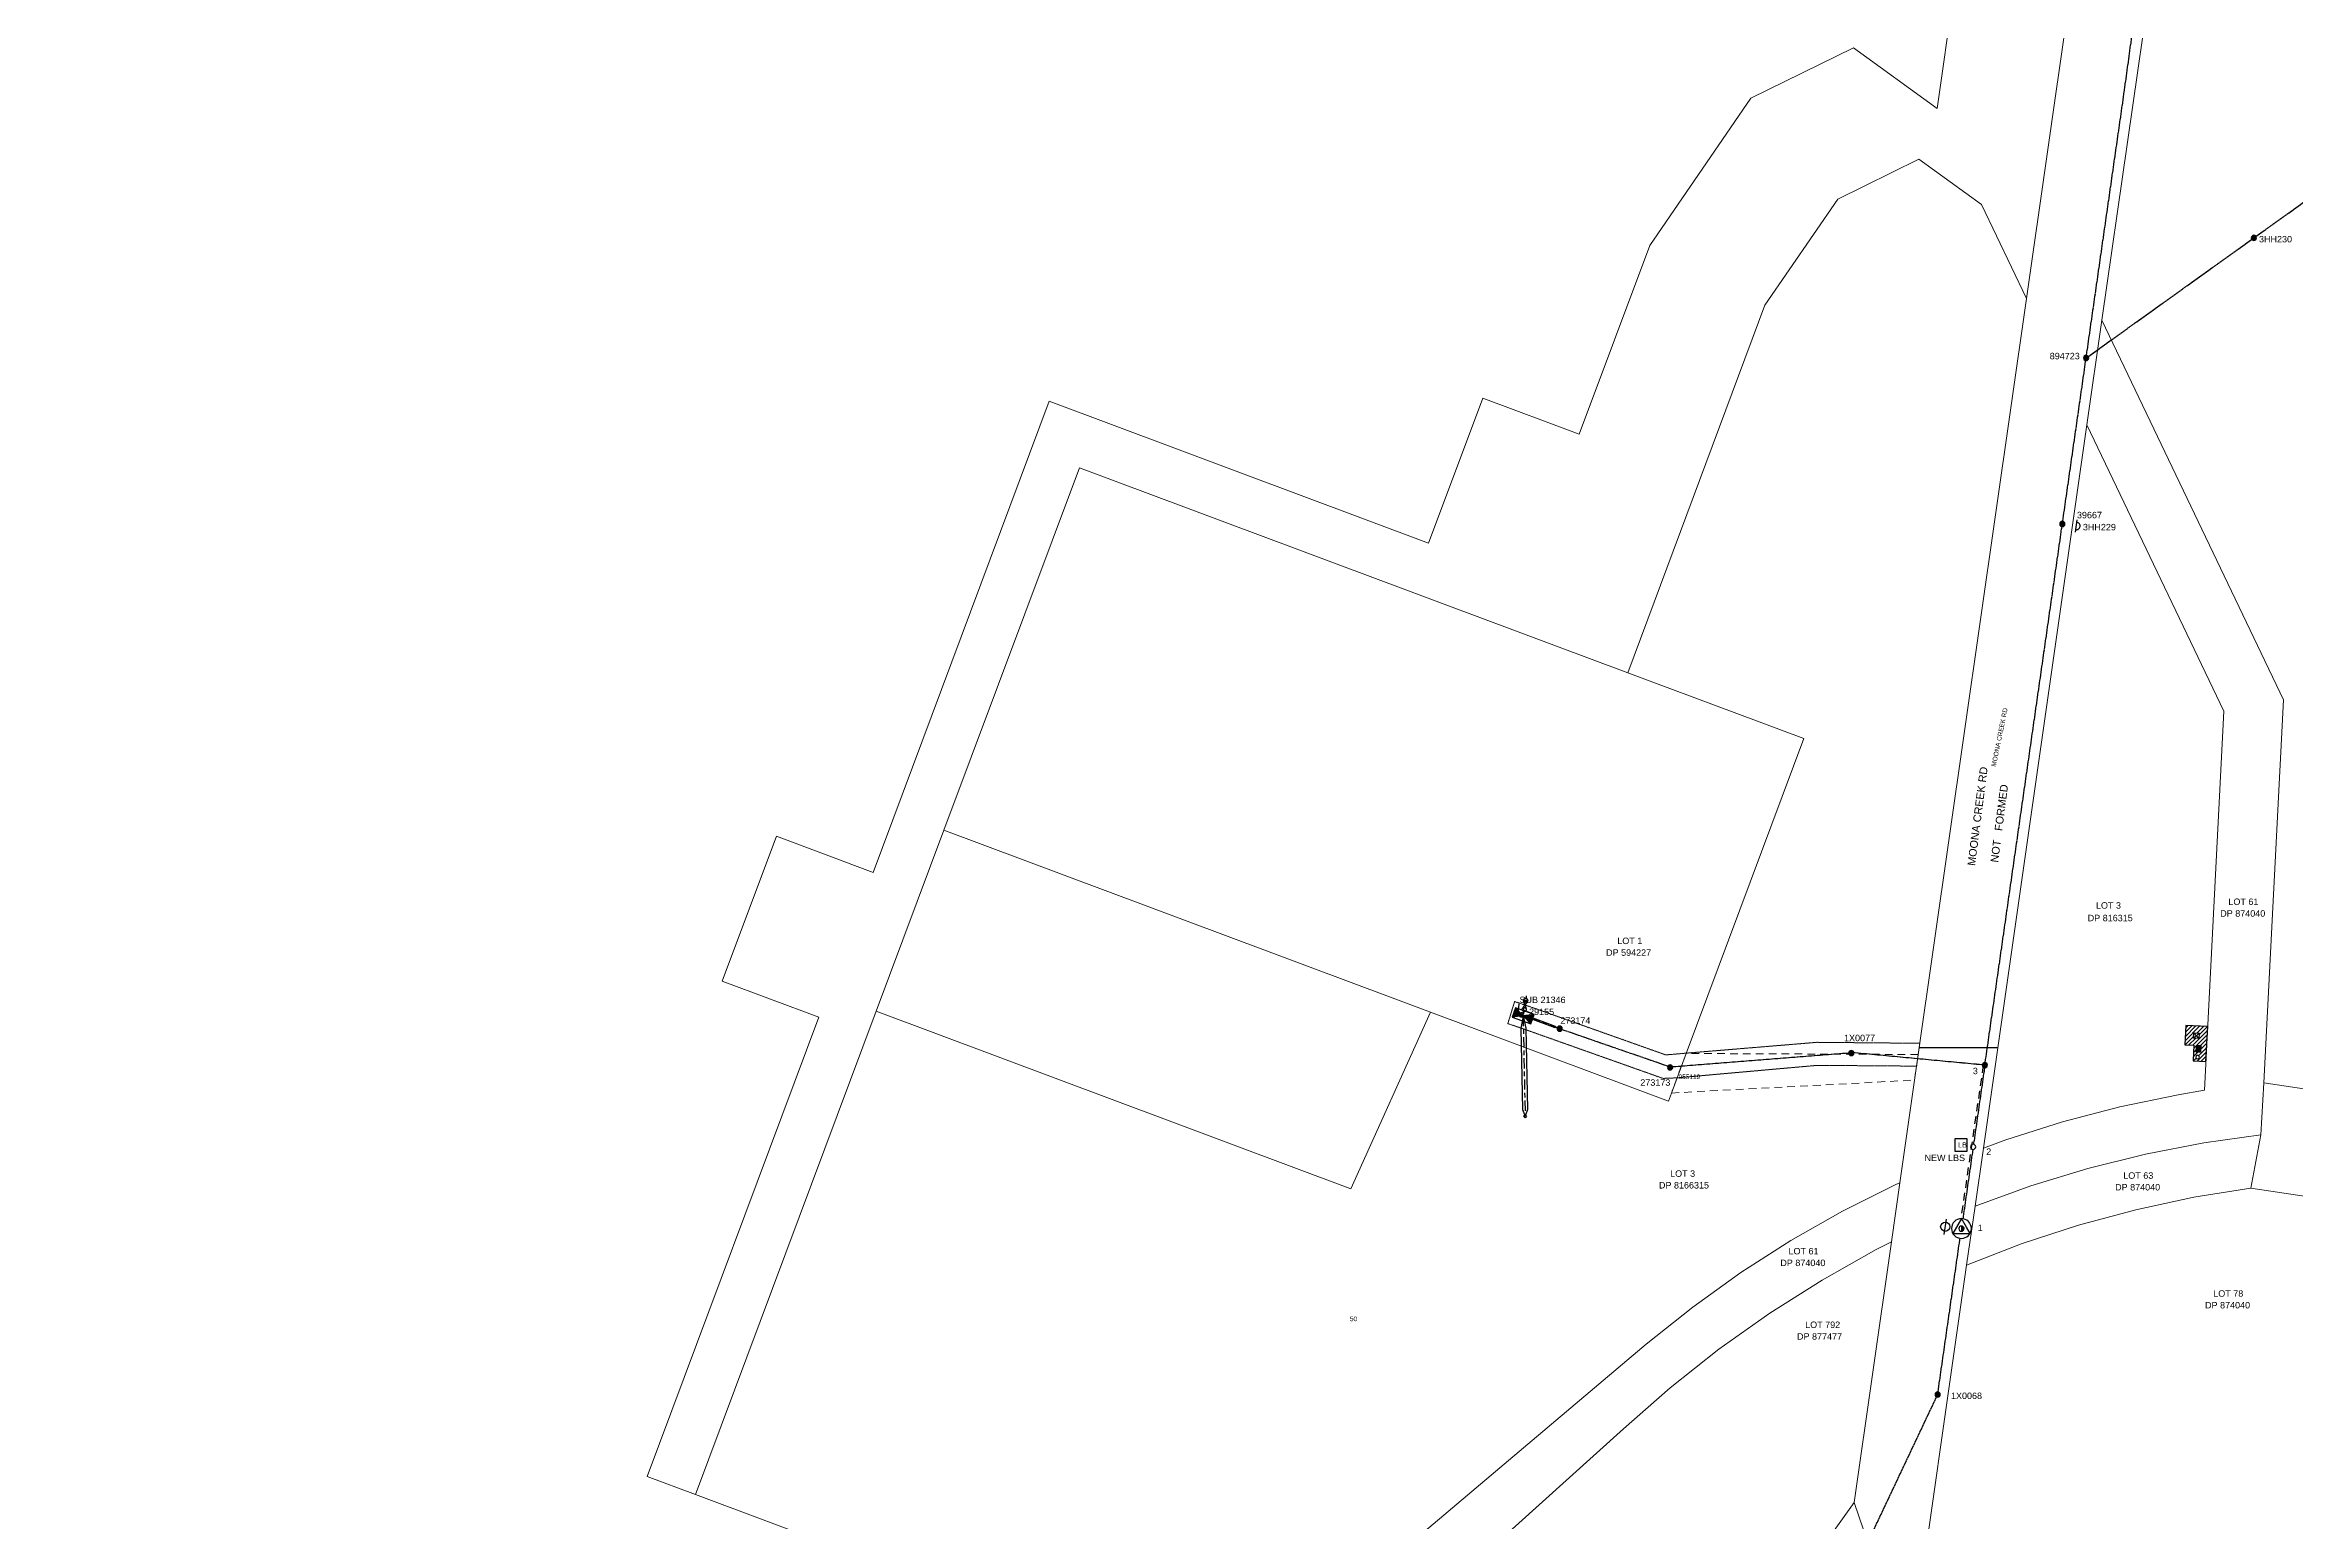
# Model space of a CAD drawing. Header units: metres. Extents: x 285484 to 287894, y 6116737 to 6119204.
# Drawn here: x 286516 to 287388, y 6117799 to 6118371 of the extents above; entities that cross this region are included whole.
import ezdxf
from ezdxf.enums import TextEntityAlignment as Align

# ---------------------------------------------------------------- set-up
doc = ezdxf.new("R2010")
doc.units = ezdxf.units.M
for name, pattern in [('Cable Exist OH', [1, 1, 0]), ('Cable Exist UG', [8.2, 4, -1.2, 1.8, -1.2]), ('Dash', [5, 3, -2]), ('HIDDEN', [0.375, 0.25, -0.125]), ('HIDDEN2', [0.1875, 0.125, -0.0625])]:
    doc.linetypes.add(name, pattern=pattern)
doc.layers.get('0').update_dxf_attribs({"color": 6})
for name, color, linetype in [('_User Miscellaneous1', 7, 'Continuous'), ('Duct_SP_EXT', 7, 'Continuous'), ('Equip_HV_EXT', 7, 'Continuous'), ('Equip_LV_EXT', 7, 'Continuous'), ('Equip_SP_HV_EXT', 7, 'Continuous'), ('Mains_HV_EXT', 7, 'Continuous'), ('Notes', 7, 'Continuous'), ('OH_Details_SP_MISC', 7, 'Continuous'), ('Services_SP_EXT', 7, 'Continuous'), ('Sub_SP_EXT', 7, 'Continuous'), ('Sub_SP_TR_HV_LV_SL_LS_NEW', 2, 'Continuous'), ('SupportsOH_SP_TR_HV_LV_SL_EXT', 7, 'Continuous'), ('SupportsOH_SP_TR_HV_LV_SL_NEW', 2, 'Continuous'), ('Trench_SP_EXT', 7, 'Continuous')]:
    doc.layers.add(name, color=color, linetype=linetype)
for name, color, linetype, lineweight in [('Cadastre Easements_SP_EXT', 7, 'Continuous', 5), ('Cadastre Land Parcels_SP_EXT', 7, 'Continuous', 5), ('Cadastre Other Property_SP_EXT', 7, 'HIDDEN', 5), ('Cadastre Roads_SP_EXT', 7, 'Continuous', 5)]:
    doc.layers.add(name, color=color, linetype=linetype, lineweight=lineweight)
doc.styles.add('HVSW_LABEL', font='arial.ttf')
doc.styles.add('POLE_LABEL', font='arial.ttf')
doc.styles.get("Standard").update_dxf_attribs({"font": 'arial.ttf'})
doc.styles.add('SWITCH_LABEL', font='arial.ttf', dxfattribs={"height": 2.5})

# ---------------------------------------------------------------- blocks, each defined once
blk = doc.blocks.new('*U36')
for points in [[(0, 0), (-3, 3.07), (-4.26, -0.55)], [(0, 0), (4.26, 0.55), (3, -3.07)]]:
    blk.add_hatch(color=256).paths.add_polyline_path(points)
for p, q in [((4.26, 0.55), (-4.26, -0.55)), ((-3, 3.07), (3, -3.07))]:
    blk.add_line(p, q)
blk.add_lwpolyline([(-4.26, -0.55), (3, -3.07), (4.26, 0.55), (-3, 3.07)], close=True)
for tag, height, flags, p in [('STREET_CODE', 0.2, 9, (1.5, 0)), ('ASSET_NUM', 3.5, 8, (2, 2)), ('CONSTRUCTED_VOLTAGE', 0.2, 9, (1.5, -0.2)), ('OPERATING_VOLTAGE', 0.2, 9, (1.5, -0.6)), ('ORIENTATION', 0.2, 9, (1.5, -0.8)), ('OWNED_BY', 0.2, 9, (1.5, -1)), ('OPERATED_BY', 0.2, 9, (1.5, -1.2)), ('SECONDARY_VOLTAGE', 0.2, 9, (1.5, -1.6)), ('STATE', 0.2, 9, (1.5, -1.8)), ('SUBSTATION_TYPE', 0.2, 9, (1.5, -2.2)), ('STREETNAME', 0.2, 9, (1.5, -3)), ('SUBURB', 0.2, 9, (1.5, -3.2)), ('Z', 0.2, 1, (1.5, -3.6)), ('NO_PHASES', 0.2, 9, (1.5, -0.4)), ('MAINTAINED_BY', 0.2, 9, (1.5, -1.4)), ('PARENT', 0.2, 9, (1.5, -2)), ('USAGE', 0.2, 9, (1.5, -2.4)), ('LEGEND', 0.2, 9, (1.5, -2.6)), ('LOCATION', 0.2, 9, (1.5, -2.8)), ('NOTES', 0.2, 9, (1.5, -3.4))]:
    blk.add_attdef(tag, text='', height=height, dxfattribs=dict(flags=flags)).set_placement(p, align=Align.MIDDLE_LEFT)
blk = doc.blocks.new('CCP_EXT')
blk.add_wipeout([(0, 0.57), (0.57, 0), (0, -0.57), (-0.57, 0)])
blk.add_lwpolyline([(-0.57, 0), (0, 0.57), (0.57, 0), (0, -0.57), (-0.57, 0)])
at = {"flags": 1}
blk.add_attdef('Z', (0, 0), '', height=0.2, dxfattribs=at)
at = {"flags": 9}
for tag, p in [('CCP_TYPE', (0, 0)), ('CONSTRUCTED_VOLTAGE', (0, -0.2)), ('OPERATING_VOLTAGE', (0, -0.6)), ('ORIENTATION', (0, -0.8)), ('OWNED_BY', (0, -1)), ('STATE', (0, -1.8)), ('NO_PHASES', (0, -0.4)), ('USAGE', (0, -1.2)), ('LEGEND', (0, -1.4)), ('LIFE_SUPPORT', (0, -1.6)), ('NOTES', (0, -2))]:
    blk.add_attdef(tag, text='', height=0.2, dxfattribs=at).set_placement(p, align=Align.MIDDLE_LEFT)
blk = doc.blocks.new('POLE_EXT')
blk.add_hatch(color=256).paths.add_polyline_path([(-1, 0, 1), (1, 0, 1)])
blk.add_lwpolyline([(-1, 0, 1), (1, 0, 1)], format="xyb", close=True)
for tag, height, flags, p in [('pNumber', 2.5, 8, (-17.84, 2.07)), ('OWNED_BY', 0.2, 9, (1.35, -0.4)), ('SPECIAL_USE', 0.2, 9, (1.35, -0.8)), ('STATE', 0.2, 9, (1.35, -1)), ('cLV', 0.2, 9, (1.35, -1.4)), ('hDepth', 0.2, 9, (1.35, -1.6)), ('hDia', 0.2, 9, (1.35, -1.8)), ('cHV', 0.2, 9, (1.35, -2)), ('cLinedev', 0.2, 9, (1.35, -3.4)), ('pExisting', 0.2, 9, (1.35, -3.8)), ('pFooting', 0.2, 9, (1.35, -4.4)), ('pNew', 0.2, 9, (1.35, -4.6)), ('pRelocate', 0.2, 9, (1.35, -5)), ('pRemove', 0.2, 9, (1.35, -5.2)), ('pReplace', 0.2, 9, (1.35, -5.4)), ('pStay', 0.2, 9, (1.35, -5.6)), ('pType', 0.2, 9, (1.35, -5.8)), ('cspan', 0.2, 9, (1.35, -6)), ('STREETNAME', 0.2, 9, (1.35, -6.2)), ('SUBURB', 0.2, 9, (1.35, -6.4)), ('OPERATED_BY', 0.2, 9, (1.36, -7.01)), ('PARENT', 0.2, 9, (1.35, -0.6)), ('USAGE', 0.2, 9, (1.35, -1.2)), ('LBRACKET', 0.2, 9, (1.35, -2.2)), ('LExisting', 0.2, 9, (1.35, -2.4)), ('LANTNUMBER', 0.2, 9, (1.35, -2.6)), ('LOther', 0.2, 9, (1.35, -2.8)), ('LRemove', 0.2, 9, (1.35, -3)), ('LEGEND', 0.2, 9, (1.35, -3.2)), ('LOCATION', 0.2, 9, (1.35, -3.6)), ('PFNUMBER', 0.2, 9, (1.35, -4)), ('NEWPFNUMBER', 0.2, 9, (1.35, -4.2)), ('NOTES', 0.2, 9, (1.35, -6.6)), ('MAINTAINED_BY', 0.2, 9, (1.36, -6.81))]:
    blk.add_attdef(tag, text='', height=height, dxfattribs=dict(flags=flags)).set_placement(p, align=Align.MIDDLE_LEFT)
at = {"style": 'POLE_LABEL'}
for tag, height, flags, p in [('STRUCTURE_PLANT_NUMBER', 0.2, 9, (1.35, 0.03)), ('ASSET_NUM', 2.5, 8, (2, 2)), ('STREET_CODE', 0.2, 9, (1.35, -0.2))]:
    blk.add_attdef(tag, text='', height=height, dxfattribs=dict(at, flags=flags)).set_placement(p, align=Align.MIDDLE_LEFT)
at = {"flags": 1}
blk.add_attdef('Z', (1.35, -7.33), '', height=0.2, dxfattribs=at)
blk = doc.blocks.new('LV_UG_DFUSE_CLOSED_EXT')
for points in [[(1, 0), (0, 0)], [(5.04, 0.73), (2.16, -0.72)], [(5.05, -0.71), (2.16, 0.72)], [(6.2, 0.01), (7.2, 0.01)]]:
    blk.add_lwpolyline(points)
for centre in [(1.8, 0), (5.4, 0.01)]:
    blk.add_circle(centre, 0.8)
at = {"flags": 9}
for tag, p in [('ACTUAL_STATUS', (0, 0)), ('CONSTRUCTED_VOLTAGE', (0, -0.2)), ('OPERATING_VOLTAGE', (0, -0.6)), ('ORIENTATION', (0, -0.8)), ('STATE', (0, -1)), ('SWITCH_TYPE', (0, -1.2)), ('NO_PHASES', (0, -0.4)), ('USAGE', (0, -1.4)), ('NOTES', (0, -1.6))]:
    blk.add_attdef(tag, text='', height=0.2, dxfattribs=at).set_placement(p, align=Align.MIDDLE_LEFT)
at = {"flags": 1}
blk.add_attdef('Z', (0, 0), '', height=0.2, dxfattribs=at)
blk = doc.blocks.new('*U35')
blk.add_line((-3.3, 6.3), (2.7, 6.3))
blk.add_circle((-0.3, 6.3), 1.8)
at = {"flags": 1}
blk.add_attdef('Z', (0, 0), '', height=0.2, dxfattribs=at)
at = {"style": 'HVSW_LABEL'}
for tag, height, flags, p in [('ASSET_NUM', 3.5, 8, (2, 2)), ('STREET_CODE', 0.2, 9, (0, -0.2))]:
    blk.add_attdef(tag, text='', height=height, dxfattribs=dict(at, flags=flags)).set_placement(p, align=Align.MIDDLE_LEFT)
at = {"flags": 9}
for tag, p in [('ACTUAL_STATUS', (0, -0.4)), ('CONSTRUCTED_VOLTAGE', (0, -0.6)), ('OPERATING_VOLTAGE', (0, -1)), ('ORIENTATION', (0, -1.2)), ('OWNED_BY', (0, -1.4)), ('STATE', (0, -1.6)), ('SWITCH_TYPE', (0, -1.8)), ('STREETNAME', (0, -2.6)), ('SUBURB', (0, -2.8)), ('NO_PHASES', (0, -0.8)), ('USAGE', (0, -2)), ('LEGEND', (0, -2.2)), ('LOCATION', (0, -2.4)), ('NOTES', (0, -3))]:
    blk.add_attdef(tag, text='', height=0.2, dxfattribs=at).set_placement(p, align=Align.MIDDLE_LEFT)
blk = doc.blocks.new('SWG_HOLEC_SU_EXT')
blk.add_line((1.8, -2), (5.8, -2))
for points in [[(1, 0), (0, 0)], [(6.6, 0), (7.6, 0)]]:
    blk.add_lwpolyline(points)
for points in [[(1.8, -0.8, 1), (1.8, 0.8, 1)], [(5.8, -0.8, 1), (5.8, 0.8, 1)]]:
    blk.add_lwpolyline(points, format="xyb", close=True)
at = {"style": 'SWITCH_LABEL', "flags": 8}
blk.add_attdef('ASSET_NUM', text='', height=2.5, rotation=179.95437, dxfattribs=at).set_placement((-2.4, 0), align=Align.MIDDLE_LEFT)
at = {"flags": 1}
blk.add_attdef('Z', (0, 0), '', height=0.2, dxfattribs=at)
at = {"flags": 9}
for tag, p in [('ACTUAL_STATUS', (0, -0.4)), ('CONSTRUCTED_VOLTAGE', (0, -0.6)), ('OPERATING_VOLTAGE', (0, -1)), ('ORIENTATION', (0, -1.2)), ('OWNED_BY', (0, -1.4)), ('STATE', (0, -1.8)), ('SWITCH_TYPE', (0, -2)), ('STREETNAME', (0, -2.6)), ('SUBURB', (0, -2.8)), ('NO_PHASES', (0, -0.8)), ('PARENT', (0, -1.6)), ('USAGE', (0, -2.2)), ('LOCATION', (0, -2.4)), ('NOTES', (0, -3))]:
    blk.add_attdef(tag, text='', height=0.2, dxfattribs=at).set_placement(p, align=Align.MIDDLE_LEFT)
at = {"style": 'SWITCH_LABEL', "flags": 9}
blk.add_attdef('STREET_CODE', text='', height=0.2, dxfattribs=at).set_placement((0, -0.2), align=Align.MIDDLE_LEFT)
blk = doc.blocks.new('HV_USL_CLOSED_EXT')
blk.add_line((2.4, 5.5), (-2.4, 5.5))
blk.add_lwpolyline([(1.44, 5.5, 0.414214), (0, 6.94, 0.414214), (-1.44, 5.5)], format="xyb")
for tag, height, flags, p in [('STREET_CODE', 0.2, 9, (1.5, 0)), ('ASSET_NUM', 2.5, 8, (2, 2)), ('ACTUAL_STATUS', 0.2, 9, (1.5, -0.2)), ('CONSTRUCTED_VOLTAGE', 0.2, 9, (1.5, -0.4)), ('OPERATING_VOLTAGE', 0.2, 9, (1.5, -0.8)), ('ORIENTATION', 0.2, 9, (1.5, -1)), ('OWNED_BY', 0.2, 9, (1.5, -1.2)), ('OPERATED_BY', 0.2, 9, (1.5, -1.4)), ('STATE', 0.2, 9, (1.5, -1.8)), ('SWITCH_TYPE', 0.2, 9, (1.5, -2)), ('STREETNAME', 0.2, 9, (1.5, -2.8)), ('SUBURB', 0.2, 9, (1.5, -3)), ('Z', 0.2, 1, (1.5, -3.6)), ('NO_PHASES', 0.2, 9, (1.5, -0.6)), ('MAINTAINED_BY', 0.2, 9, (1.5, -1.6)), ('USAGE', 0.2, 9, (1.5, -2.2)), ('LEGEND', 0.2, 9, (1.5, -2.4)), ('LOCATION', 0.2, 9, (1.5, -2.6)), ('NOTES', 0.2, 9, (1.5, -3.2)), ('LABEL_ALIGNMENT', 0.2, 9, (1.5, -3.4))]:
    blk.add_attdef(tag, text='', height=height, dxfattribs=dict(flags=flags)).set_placement(p, align=Align.MIDDLE_LEFT)
blk = doc.blocks.new('CONNECTOR_NODE_EXT')
h = blk.add_hatch(color=256)
edge = h.paths.add_edge_path()
edge.add_arc((0, 0), 0.5, 0, 360)
blk.add_circle((0, 0), 0.5)
at = {"flags": 1}
blk.add_attdef('Z', (0, 0), '', height=0.2, dxfattribs=at)
at = {"flags": 9}
for tag, p in [('CONNECTOR_TYPE', (0, 0)), ('CONSTRUCTED_VOLTAGE', (0, -0.2)), ('OPERATING_VOLTAGE', (0, -0.6)), ('ORIENTATION', (0, -0.8)), ('SUBTYPE', (0, -1)), ('NO_PHASES', (0, -0.4)), ('USAGE', (0, -1.2)), ('NOTES', (0, -1.4))]:
    blk.add_attdef(tag, text='', height=0.2, dxfattribs=at).set_placement(p, align=Align.MIDDLE_LEFT)
blk = doc.blocks.new('TOWER_NEW')
for points in [[(1, -1), (-1, -1), (-1, 1), (1, 1), (1, -1), (-1, 1)], [(1, 1), (-1, -1)]]:
    blk.add_lwpolyline(points)
for tag, height, flags, p in [('STREET_CODE', 0.2, 9, (1.5, 0)), ('ASSET_NUM', 2.5, 8, (2, 2)), ('OWNED_BY', 0.2, 9, (1.5, -0.2)), ('OPERATED_BY', 0.2, 9, (1.5, -0.4)), ('STRUCTURE_NUMBER', 0.2, 9, (1.5, -0.8)), ('SPECIAL_USE', 0.2, 9, (1.5, -1)), ('STATE', 0.2, 9, (1.5, -1.2)), ('SUBURB', 0.2, 9, (1.5, -1.8)), ('STREETNAME', 0.2, 9, (1.5, -2)), ('Z', 0.2, 1, (1.5, -2.6)), ('MAINTAINED_BY', 0.2, 9, (1.5, -0.6)), ('USAGE', 0.2, 9, (1.5, -1.4)), ('LEGEND', 0.2, 9, (1.5, -1.6)), ('LOCATION', 0.2, 9, (1.5, -2.2)), ('NOTES', 0.2, 9, (1.5, -2.4))]:
    blk.add_attdef(tag, text='', height=height, dxfattribs=dict(flags=flags)).set_placement(p, align=Align.MIDDLE_LEFT)
blk = doc.blocks.new('POLE_NEW')
at = {"flags": 1}
blk.add_attdef('Z', (1.15, -7.59), '', height=0.2, dxfattribs=at)
at = {"flags": 9}
for tag, p in [('pType', (1.15, -5.6)), ('cspan', (1.15, -5.8)), ('SUBURB', (1.15, -6)), ('STREETNAME', (1.15, -6.2)), ('OPERATED_BY', (1.15, -6.89)), ('LOCATION', (1.15, -6.4)), ('NOTES', (1.15, -6.6)), ('MAINTAINED_BY', (1.15, -7.22))]:
    blk.add_attdef(tag, text='', height=0.2, dxfattribs=at).set_placement(p, align=Align.MIDDLE_LEFT)
blk.add_wipeout([(0.07, 1), (-0.06, 1), (-0.18, 0.98), (-0.3, 0.95), (-0.42, 0.91), (-0.53, 0.85), (-0.63, 0.77), (-0.73, 0.69), (-0.81, 0.59), (-0.87, 0.49), (-0.93, 0.37), (-0.97, 0.25), (-0.99, 0.13), (-1, 0.01), (-0.99, -0.12), (-0.97, -0.24), (-0.93, -0.36), (-0.88, -0.48), (-0.81, -0.58), (-0.73, -0.68), (-0.64, -0.77), (-0.54, -0.84), (-0.43, -0.9), (-0.31, -0.95), (-0.19, -0.98), (-0.07, -1), (0.06, -1), (0.18, -0.98), (0.3, -0.95), (0.42, -0.91), (0.53, -0.85), (0.63, -0.77), (0.73, -0.69), (0.81, -0.59), (0.87, -0.49), (0.93, -0.37), (0.97, -0.25), (0.99, -0.13), (1, -0.01), (0.99, 0.12), (0.97, 0.24), (0.93, 0.36), (0.88, 0.48), (0.81, 0.58), (0.73, 0.68), (0.64, 0.77), (0.54, 0.84), (0.43, 0.9), (0.31, 0.95), (0.19, 0.98)])
at = {"lineweight": -3}
blk.add_lwpolyline([(-1, 0, 1), (1, 0, 1)], format="xyb", close=True, dxfattribs=at)
for tag, height, flags, p in [('pNumber', 2.5, 8, (-17.84, 2.07)), ('OWNED_BY', 0.2, 9, (1.15, -0.4)), ('SPECIAL_USE', 0.2, 9, (1.15, -0.8)), ('STATE', 0.2, 9, (1.15, -1)), ('cLV', 0.2, 9, (1.15, -1.4)), ('hDepth', 0.2, 9, (1.15, -1.6)), ('hDia', 0.2, 9, (1.15, -1.8)), ('cHV', 0.2, 9, (1.15, -2)), ('cLinedev', 0.2, 9, (1.15, -3.4)), ('pExisting', 0.2, 9, (1.15, -3.6)), ('pFooting', 0.2, 9, (1.15, -4.2)), ('pNew', 0.2, 9, (1.15, -4.4)), ('pRelocate', 0.2, 9, (1.15, -4.8)), ('pRemove', 0.2, 9, (1.15, -5)), ('pReplace', 0.2, 9, (1.15, -5.2)), ('pStay', 0.2, 9, (1.15, -5.4)), ('PARENT', 0.2, 9, (1.15, -0.6)), ('USAGE', 0.2, 9, (1.15, -1.2)), ('LBRACKET', 0.2, 9, (1.15, -2.2)), ('LExisting', 0.2, 9, (1.15, -2.4)), ('LANTNUMBER', 0.2, 9, (1.15, -2.6)), ('LOther', 0.2, 9, (1.15, -2.8)), ('LRemove', 0.2, 9, (1.15, -3)), ('LEGEND', 0.2, 9, (1.15, -3.2)), ('PFNUMBER', 0.2, 9, (1.15, -3.8)), ('NEWPFNUMBER', 0.2, 9, (1.15, -4))]:
    blk.add_attdef(tag, text='', height=height, dxfattribs=dict(flags=flags)).set_placement(p, align=Align.MIDDLE_LEFT)
at = {"style": 'POLE_LABEL'}
for tag, height, flags, p in [('STRUCTURE_PLANT_NUMBER', 0.2, 9, (1.15, 0.09)), ('ASSET_NUM', 2.5, 8, (2, 2)), ('STREET_CODE', 0.2, 9, (1.15, -0.2))]:
    blk.add_attdef(tag, text='', height=height, dxfattribs=dict(at, flags=flags)).set_placement(p, align=Align.MIDDLE_LEFT)
blk = doc.blocks.new('SUB_POLE_NEW')
for tag, height, flags, p in [('STREET_CODE', 0.2, 9, (1.5, 0)), ('ASSET_NUM', 2.5, 8, (2, 2)), ('CONSTRUCTED_VOLTAGE', 0.2, 9, (1.5, -0.2)), ('OPERATING_VOLTAGE', 0.2, 9, (1.5, -0.6)), ('OPERATED_BY', 0.2, 9, (1.5, -0.8)), ('ORIENTATION', 0.2, 9, (1.5, -1.2)), ('OWNED_BY', 0.2, 9, (1.5, -1.4)), ('SECONDARY_VOLTAGE', 0.2, 9, (1.5, -1.6)), ('STATE', 0.2, 9, (1.5, -1.8)), ('SUBSTATION_TYPE', 0.2, 9, (1.5, -2)), ('SUBURB', 0.2, 9, (1.5, -2.6)), ('STREETNAME', 0.2, 9, (1.5, -2.8)), ('Z', 0.2, 1, (1.5, -3.4)), ('NO_PHASES', 0.2, 9, (1.5, -0.4)), ('MAINTAINED_BY', 0.2, 9, (1.5, -1)), ('USAGE', 0.2, 9, (1.5, -2.2)), ('LEGEND', 0.2, 9, (1.5, -2.4)), ('LOCATION', 0.2, 9, (1.5, -3)), ('NOTES', 0.2, 9, (1.5, -3.2))]:
    blk.add_attdef(tag, text='', height=height, dxfattribs=dict(flags=flags)).set_placement(p, align=Align.MIDDLE_LEFT)
at = {"lineweight": 25}
blk.add_wipeout([(-3.84, 0), (-3.81, -0.48), (-3.72, -0.95), (-3.57, -1.41), (-3.37, -1.85), (-3.11, -2.26), (-2.8, -2.63), (-2.45, -2.96), (-2.06, -3.24), (-1.63, -3.47), (-1.19, -3.65), (-0.72, -3.77), (-0.24, -3.83), (0.24, -3.83), (0.72, -3.77), (1.19, -3.65), (1.63, -3.47), (2.06, -3.24), (2.45, -2.96), (2.8, -2.63), (3.11, -2.26), (3.37, -1.85), (3.57, -1.41), (3.72, -0.95), (3.81, -0.48), (3.84, 0), (3.81, 0.48), (3.72, 0.95), (3.57, 1.41), (3.37, 1.85), (3.11, 2.26), (2.8, 2.63), (2.45, 2.96), (2.06, 3.24), (1.63, 3.47), (1.19, 3.65), (0.72, 3.77), (0.24, 3.83), (-0.24, 3.83), (-0.72, 3.77), (-1.19, 3.65), (-1.63, 3.47), (-2.06, 3.24), (-2.45, 2.96), (-2.8, 2.63), (-3.11, 2.26), (-3.37, 1.85), (-3.57, 1.41), (-3.72, 0.95), (-3.81, 0.48)], dxfattribs=at)
blk.add_lwpolyline([(-3.84, 0, 1), (3.84, 0, 1)], format="xyb", close=True, dxfattribs=at)
blk.add_lwpolyline([(1.94, 0.47), (0, 3.84), (-3.33, -1.92), (3.33, -1.92)], close=True, dxfattribs=at)
blk = doc.blocks.new('*U52')
blk.add_lwpolyline([(0.36, -1.66), (5.16, -1.66), (5.16, 3.14), (0.36, 3.14)], close=True)
at = {"insert": (1.66, 1.73), "char_height": 2, "width": 2.9628, "attachment_point": 1}
blk.add_mtext('{\\Fisocp|c0;LB}', dxfattribs=at)
for tag, height, flags, p in [('STREET_CODE', 0.2, 9, (1.5, 0)), ('ASSET_NUM', 2.5, 8, (2, 2)), ('ACTUAL_STATUS', 0.2, 9, (1.5, -0.2)), ('CONSTRUCTED_VOLTAGE', 0.2, 9, (1.5, -0.4)), ('OPERATING_VOLTAGE', 0.2, 9, (1.5, -0.8)), ('ORIENTATION', 0.2, 9, (1.5, -1)), ('OWNED_BY', 0.2, 9, (1.5, -1.2)), ('OPERATED_BY', 0.2, 9, (1.5, -1.4)), ('STATE', 0.2, 9, (1.5, -1.8)), ('SWITCH_TYPE', 0.2, 9, (1.5, -2)), ('STREETNAME', 0.2, 9, (1.5, -2.8)), ('SUBURB', 0.2, 9, (1.5, -3)), ('Z', 0.2, 1, (1.5, -3.6)), ('NO_PHASES', 0.2, 9, (1.5, -0.6)), ('MAINTAINED_BY', 0.2, 9, (1.5, -1.6)), ('USAGE', 0.2, 9, (1.5, -2.2)), ('LEGEND', 0.2, 9, (1.5, -2.4)), ('LOCATION', 0.2, 9, (1.5, -2.6)), ('NOTES', 0.2, 9, (1.5, -3.2)), ('LABEL_ALIGNMENT', 0.2, 9, (1.5, -3.4))]:
    blk.add_attdef(tag, text='', height=height, dxfattribs=dict(flags=flags)).set_placement(p, align=Align.MIDDLE_LEFT)
blk = doc.blocks.new('POLE_REPLACE_NEW')
for tag, flags, p in [('cspan', 9, (1.5, -5.6)), ('SUBURB', 9, (1.5, -5.8)), ('STREETNAME', 9, (1.5, -6)), ('OPERATED_BY', 9, (1.5, -6.6)), ('Z', 1, (1.5, -7)), ('LOCATION', 9, (1.5, -6.2)), ('NOTES', 9, (1.5, -6.4)), ('MAINTAINED_BY', 9, (1.5, -6.8))]:
    blk.add_attdef(tag, text='', height=0.2, dxfattribs=dict(flags=flags)).set_placement(p, align=Align.MIDDLE_LEFT)
blk.add_wipeout([(0, 1), (-0.13, 0.99), (-0.25, 0.97), (-0.37, 0.93), (-0.48, 0.88), (-0.59, 0.81), (-0.68, 0.73), (-0.77, 0.64), (-0.84, 0.54), (-0.9, 0.43), (-0.95, 0.31), (-0.98, 0.19), (-1, 0.06), (-1, -0.06), (-0.98, -0.19), (-0.95, -0.31), (-0.9, -0.43), (-0.84, -0.54), (-0.77, -0.64), (-0.68, -0.73), (-0.59, -0.81), (-0.48, -0.88), (-0.37, -0.93), (-0.25, -0.97), (-0.13, -0.99), (0, -1), (0.13, -0.99), (0.25, -0.97), (0.37, -0.93), (0.48, -0.88), (0.59, -0.81), (0.68, -0.73), (0.77, -0.64), (0.84, -0.54), (0.9, -0.43), (0.95, -0.31), (0.98, -0.19), (1, -0.06), (1, 0.06), (0.98, 0.19), (0.95, 0.31), (0.9, 0.43), (0.84, 0.54), (0.77, 0.64), (0.68, 0.73), (0.59, 0.81), (0.48, 0.88), (0.37, 0.93), (0.25, 0.97), (0.13, 0.99)])
h = blk.add_hatch(color=256)
edge = h.paths.add_edge_path()
edge.add_arc((0, 0), 1, 270, 450)
edge.add_line((0, 1), (0, -1))
blk.add_lwpolyline([(0, 1), (0, -1)])
at = {"lineweight": -3}
blk.add_arc((0, 0), 1, 90, 270, dxfattribs=at)
blk.add_arc((0, 0), 1, 270, 90)
at = {"style": 'POLE_LABEL', "flags": 9}
blk.add_attdef('STRUCTURE_PLANT_NUMBER', text='', height=0.2, dxfattribs=at).set_placement((1.5, 0.24), align=Align.MIDDLE_LEFT)
for tag, height, flags, p in [('STREET_CODE', 0.2, 9, (1.5, 0)), ('ASSET_NUM', 2.5, 8, (2, 2)), ('OWNED_BY', 0.2, 9, (1.5, -0.2)), ('SPECIAL_USE', 0.2, 9, (1.5, -0.6)), ('STATE', 0.2, 9, (1.5, -0.8)), ('cLV', 0.2, 9, (1.5, -1.2)), ('cHV', 0.2, 9, (1.5, -1.8)), ('cLinedev', 0.2, 9, (1.5, -3.2)), ('PARENT', 0.2, 9, (1.5, -0.4)), ('USAGE', 0.2, 9, (1.5, -1)), ('hDepth', 0.2, 9, (1.5, -1.4)), ('hDia', 0.2, 9, (1.5, -1.6)), ('LBRACKET', 0.2, 9, (1.5, -2)), ('LExisting', 0.2, 9, (1.5, -2.2)), ('LANTNUMBER', 0.2, 9, (1.5, -2.4)), ('LOther', 0.2, 9, (1.5, -2.6)), ('LRemove', 0.2, 9, (1.5, -2.8)), ('LEGEND', 0.2, 9, (1.5, -3)), ('pExisting', 0.2, 9, (1.5, -3.4)), ('PFNUMBER', 0.2, 9, (1.5, -3.6)), ('NEWPFNUMBER', 0.2, 9, (1.5, -3.8)), ('pFooting', 0.2, 9, (1.5, -4)), ('pNew', 0.2, 9, (1.5, -4.2)), ('pRelocate', 0.2, 9, (1.5, -4.6)), ('pRemove', 0.2, 9, (1.5, -4.8)), ('pReplace', 0.2, 9, (1.5, -5)), ('pStay', 0.2, 9, (1.5, -5.2)), ('pType', 0.2, 9, (1.5, -5.4)), ('pNumber', 2, 8, (1.5, -4.4))]:
    blk.add_attdef(tag, text='', height=height, dxfattribs=dict(flags=flags)).set_placement(p, align=Align.MIDDLE_LEFT)

msp = doc.modelspace()

# ---------------------------------------------------------------- hatches: boundary and pattern name
at = {"layer": 'Notes', "lineweight": 9}
h = msp.add_hatch(dxfattribs=at)
h.set_pattern_fill('ANSI31', color=256, scale=0.35)
h.set_pattern_definition([(45, (-22.8563, -9e-10), (-0.7857724106, 0.7857724106), [])])
h.paths.add_polyline_path([(287349.24, 6117988.43), (287351.24, 6117988.32), (287351.13, 6117986.32), (287349.13, 6117986.43)], flags=16)
h.paths.add_polyline_path([(287348.91, 6117977.66), (287353.9, 6117977.39), (287354.63, 6117990.87), (287346.15, 6117991.33), (287345.74, 6117983.84), (287349.23, 6117983.65)])
at = {"layer": 'Notes'}
h = msp.add_hatch(color=256, dxfattribs=at)
h.dxf.hatch_style = 1
h.paths.add_polyline_path([(287350.23, 6117983.6), (287351.87, 6117983.51), (287351.73, 6117980.94), (287350.09, 6117981.03)])

# ---------------------------------------------------------------- linework, layer by layer
at = {"layer": '_User Miscellaneous1', "flags": 128}
msp.add_lwpolyline([(287242.67, 6117982.84), (287273.16, 6117982.84)], dxfattribs=at)
at = {"layer": 'Cadastre Easements_SP_EXT', "linetype": 'Dash'}
msp.add_lwpolyline([(287242.28, 6117980.07), (287152.26, 6117980.46), (287146.53, 6117965.13), (287240.86, 6117970.16), (287242.28, 6117980.07)], close=True, dxfattribs=at)
at = {"layer": 'Cadastre Land Parcels_SP_EXT', "linetype": 'Continuous'}
for points in [[(287333.37, 6118403), (287313.56, 6118264.77), (287383.99, 6118117.62), (287376.33, 6117969.1), (287452.1, 6117957.77)], [(286977.59, 6117731.08), (286768.01, 6117809.47), (286749.27, 6117816.48), (286815.85, 6117994.48), (286778.37, 6118008.49), (286799.38, 6118064.7), (286836.87, 6118050.69), (286905.21, 6118233.38), (287052.33, 6118178.39), (287073.34, 6118234.6), (287110.82, 6118220.59), (287138.18, 6118293.8), (287177.4, 6118350.85), (287217.16, 6118370.43), (287249.57, 6118346.91), (287255.96, 6118391.46)], [(286977.59, 6117731.08), (286768.01, 6117809.47), (286749.27, 6117816.48), (286815.85, 6117994.48), (286778.37, 6118008.49), (286799.38, 6118064.7), (286836.87, 6118050.69), (286905.21, 6118233.38), (287052.33, 6118178.39), (287073.34, 6118234.6), (287110.82, 6118220.59), (287138.18, 6118293.8), (287177.4, 6118350.85), (287217.16, 6118370.43), (287249.57, 6118346.91), (287255.96, 6118391.46)], [(287255.96, 6118391.46), (287249.57, 6118346.91), (287217.16, 6118370.43), (287177.4, 6118350.85), (287138.18, 6118293.8), (287110.82, 6118220.6), (287073.34, 6118234.6), (287052.33, 6118178.39), (286905.21, 6118233.37), (286836.87, 6118050.69), (286799.38, 6118064.7), (286778.37, 6118008.49), (286815.85, 6117994.48), (286749.27, 6117816.48), (286768.01, 6117809.47), (286838.09, 6117996.84), (286864.34, 6118067), (286916.92, 6118207.58), (287129.58, 6118128.09), (287182.82, 6118270.55), (287211.14, 6118311.76), (287242.54, 6118327.24), (287266.83, 6118309.62), (287284.28, 6118273.18), (287300.32, 6118385.1)], [(287023.21, 6117771.91), (287136.8, 6117867.7), (287154.8, 6117882.09), (287173.52, 6117895.52), (287192.93, 6117907.94), (287212.96, 6117919.34), (287233.56, 6117929.67), (287235.15, 6117930.37), (287240.86, 6117970.16), (287240.86, 6117970.16), (287242.28, 6117980.07), (287284.28, 6118273.18), (287266.83, 6118309.62), (287242.54, 6118327.24), (287211.14, 6118311.76), (287182.82, 6118270.55), (287129.58, 6118128.09), (287197.9, 6118102.56), (287152.26, 6117980.46), (287146.53, 6117965.13), (287145.37, 6117962.02), (287053.09, 6117996.49), (287022.15, 6117927.99), (286838.09, 6117996.84), (286768.01, 6117809.47), (286977.59, 6117731.08)]]:
    msp.add_lwpolyline(points, dxfattribs=at)
for points in [[(287286, 6117929.16), (287308.05, 6117935.88), (287330.41, 6117941.44), (287353.03, 6117945.82), (287375.23, 6117948.93), (287376.33, 6117969.1), (287384, 6118117.62), (287313.56, 6118264.77), (287307.74, 6118224.16), (287360.85, 6118113.24), (287353.27, 6117966.19), (287343.06, 6117964.49), (287320.49, 6117959.84), (287298.19, 6117954.02), (287276.23, 6117947.04), (287267.56, 6117943.77), (287264.34, 6117921.3), (287286, 6117929.16)], [(287276.23, 6117947.04), (287298.19, 6117954.02), (287320.49, 6117959.84), (287343.06, 6117964.49), (287353.27, 6117966.19), (287360.85, 6118113.24), (287307.74, 6118224.16), (287267.56, 6117943.77), (287276.23, 6117947.04)], [(287129.58, 6118128.09), (286916.92, 6118207.58), (286864.34, 6118067), (287053.09, 6117996.49), (287145.37, 6117962.02), (287146.53, 6117965.13), (287152.26, 6117980.46), (287197.9, 6118102.56), (287129.58, 6118128.09)], [(287053.09, 6117996.49), (286864.34, 6118067), (286838.09, 6117996.84), (287022.15, 6117927.99), (287053.09, 6117996.49)], [(287371.31, 6117928.25), (287375.23, 6117948.93), (287353.03, 6117945.82), (287330.41, 6117941.44), (287308.05, 6117935.88), (287286, 6117929.16), (287264.34, 6117921.3), (287261.07, 6117898.45), (287282.57, 6117906.74), (287304.48, 6117913.89), (287326.73, 6117919.89), (287349.26, 6117924.71), (287371.31, 6117928.25)], [(287041.64, 6117757.05), (287065.09, 6117778.28), (287128.01, 6117834.97), (287146.1, 6117850.87), (287165, 6117865.81), (287184.66, 6117879.74), (287205.02, 6117892.62), (287226.03, 6117904.42), (287231.86, 6117907.44), (287235.15, 6117930.37), (287233.56, 6117929.67), (287212.96, 6117919.34), (287192.93, 6117907.94), (287173.52, 6117895.52), (287154.8, 6117882.09), (287136.8, 6117867.7), (287023.21, 6117771.91), (287018.06, 6117767.54), (286977.59, 6117731.08), (286998.75, 6117723.17), (287041.64, 6117757.05)], [(287563.56, 6117718.49), (287588.78, 6117895.73), (287371.31, 6117928.25), (287349.26, 6117924.71), (287326.73, 6117919.89), (287304.48, 6117913.89), (287282.57, 6117906.74), (287261.07, 6117898.45), (287238.87, 6117743.57), (287428.44, 6117715.33), (287441.38, 6117713.4), (287471.66, 6117708.94), (287560.34, 6117695.86), (287563.56, 6117718.49)], [(286838.8, 6117154.9), (286948.7, 6117406.45), (287124.66, 6117683.17), (287144.99, 6117708.7), (287170.38, 6117740.56), (287217.37, 6117806.38), (287231.86, 6117907.44), (287226.03, 6117904.42), (287205.02, 6117892.62), (287184.66, 6117879.74), (287165, 6117865.81), (287146.1, 6117850.87), (287128.01, 6117834.97), (287065.09, 6117778.28), (287053.95, 6117746.88), (287014.04, 6117705.63), (286931.08, 6117619.87), (286843.69, 6117507.01), (286910.07, 6117460.56), (286836.22, 6117307.89), (286766.41, 6117157.93), (286632.63, 6116986.56), (286607.92, 6116949.02), (286838.8, 6117154.9)], [(286838.8, 6117154.9), (286948.7, 6117406.45), (287124.66, 6117683.17), (287144.99, 6117708.7), (287170.38, 6117740.56), (287217.37, 6117806.38), (287231.86, 6117907.44), (287226.03, 6117904.42), (287205.02, 6117892.62), (287184.66, 6117879.74), (287165, 6117865.81), (287146.1, 6117850.87), (287128.01, 6117834.97), (287065.09, 6117778.28), (287053.95, 6117746.88), (287014.04, 6117705.63), (286931.08, 6117619.87), (286843.69, 6117507.01), (286910.07, 6117460.56), (286836.22, 6117307.89), (286766.41, 6117157.93), (286632.63, 6116986.56), (286607.92, 6116949.02), (286838.8, 6117154.9)]]:
    msp.add_lwpolyline(points, close=True, dxfattribs=at)
at = {"layer": 'Cadastre Roads_SP_EXT', "linetype": 'Continuous'}
msp.add_lwpolyline([(287261.07, 6117898.45), (287264.34, 6117921.3), (287267.56, 6117943.77), (287307.74, 6118224.16), (287313.56, 6118264.77), (287333.37, 6118403), (287315.78, 6118405.52), (287303.5, 6118407.28), (287300.32, 6118385.1), (287284.28, 6118273.18), (287242.28, 6117980.07), (287240.86, 6117970.16), (287235.15, 6117930.37), (287231.86, 6117907.44), (287217.37, 6117806.38), (287238.87, 6117743.57), (287261.07, 6117898.45)], close=True, dxfattribs=at)
msp.add_lwpolyline([(287452.1, 6117957.77), (287376.33, 6117969.1), (287375.23, 6117948.93), (287371.31, 6117928.25), (287588.78, 6117895.73)], dxfattribs=at)
at = {"layer": 'Duct_SP_EXT'}
for p, q in [((287090.71, 6117994.47), (287090.79, 6117994.69)), ((287101.46, 6117990.45), (287090.71, 6117994.47)), ((287090.87, 6117994.92), (287090.79, 6117994.69)), ((287101.63, 6117990.9), (287090.87, 6117994.92)), ((287101.46, 6117990.45), (287101.55, 6117990.67)), ((287101.63, 6117990.9), (287101.55, 6117990.67))]:
    msp.add_line(p, q, dxfattribs=at)
at = {"layer": 'Mains_HV_EXT', "linetype": 'Cable Exist OH'}
for points in [[(287307.42, 6118250.12), (287322.32, 6118354.08), (287335.69, 6118451.91), (287348.03, 6118624.92), (287376.54, 6118975.34), (287385.86, 6119099.26), (287400.96, 6119203.65)], [(287307.42, 6118250.12), (287519.28, 6118401.8)], [(287298.2, 6118185.76), (287307.42, 6118250.12)], [(287268.13, 6117975.95), (287298.2, 6118185.76)], [(287103.18, 6117990.1), (287146.11, 6117975.27), (287216.33, 6117980.82)], [(287268.13, 6117975.95), (287216.33, 6117980.82)], [(287268.13, 6117975.95), (287259.05, 6117912.59)], [(286515.63, 6116780.64), (286537.2, 6116833.72), (286642.9, 6116961.41), (286725.73, 6117018.11), (286831.39, 6117125.22), (286880.78, 6117212.67), (286921.62, 6117304.5), (286962.78, 6117396.99), (287018.24, 6117484.24), (287076.72, 6117577.51), (287135.94, 6117671.44), (287199.64, 6117742.09), (287249.83, 6117848.23), (287259.05, 6117912.59)]]:
    msp.add_lwpolyline(points, dxfattribs=at)
at = {"layer": 'Mains_HV_EXT', "linetype": 'Cable Exist UG'}
for points in [[(287093.73, 6117993.39), (287089, 6117995.03)], [(287103.18, 6117990.1), (287093.73, 6117993.39)]]:
    msp.add_lwpolyline(points, dxfattribs=at)
at = {"layer": 'Notes', "flags": 128}
for points in [[(287348.91, 6117977.66), (287353.9, 6117977.39), (287354.63, 6117990.87), (287346.15, 6117991.33), (287345.74, 6117983.84), (287349.23, 6117983.65), (287348.91, 6117977.66)], [(287349.23, 6117983.65), (287348.91, 6117977.66)]]:
    msp.add_lwpolyline(points, dxfattribs=at)
msp.add_lwpolyline([(287350.23, 6117983.6), (287351.87, 6117983.51), (287351.73, 6117980.94), (287350.09, 6117981.03)], close=True, dxfattribs=at)
at = {"layer": 'OH_Details_SP_MISC', "color": 2, "linetype": 'Dash'}
msp.add_lwpolyline([(287349.24, 6117988.43), (287351.24, 6117988.32), (287351.13, 6117986.32), (287349.13, 6117986.43)], close=True, dxfattribs=at)
at = {"layer": 'Trench_SP_EXT', "linetype": 'Cable Exist UG'}
for points in [[(287089.8, 6117995.08), (287090.79, 6117994.69)], [(287101.55, 6117990.67), (287103.18, 6117990.1)]]:
    msp.add_lwpolyline(points, dxfattribs=at)

# ---------------------------------------------------------------- block references
at = {"layer": 'Equip_HV_EXT'}
msp.add_blockref('CONNECTOR_NODE_EXT', (287216.33, 6117980.62), dxfattribs=at)
at = {"layer": 'Equip_SP_HV_EXT'}
ref = msp.add_blockref('HV_USL_CLOSED_EXT', (287298.2, 6118185.76), dxfattribs=dict(at, rotation=261.8486259576135))
ref.add_attrib('ASSET_NUM', '39667', dxfattribs={"layer": '0', "height": 2.5, "rotation": 0.04677}).set_placement((287303.85, 6118189.22), align=Align.MIDDLE_LEFT)
at = {"layer": 'Equip_SP_HV_EXT', "rotation": 80.81351430683995}
msp.add_blockref('*U35', (287259.05, 6117912.59), dxfattribs=at)
at = {"layer": 'Sub_SP_EXT'}
ref = msp.add_blockref('*U36', (287089, 6117995.03), dxfattribs=at)
ref.add_attrib('ASSET_NUM', 'SUB 21346', dxfattribs={"layer": '0', "height": 2.5}).set_placement((287087.62, 6118002.51), align=Align.TOP_LEFT)
at = {"layer": 'SupportsOH_SP_TR_HV_LV_SL_EXT'}
ref = msp.add_blockref('POLE_EXT', (287372.48, 6118296.7), dxfattribs=at)
ref.add_attrib('ASSET_NUM', '3HH230', dxfattribs={"layer": '0', "height": 2.5, "style": 'POLE_LABEL'}).set_placement((287374.48, 6118297.45), align=Align.TOP_LEFT)
ref = msp.add_blockref('POLE_EXT', (287307.42, 6118250.12), dxfattribs=at)
ref.add_attrib('ASSET_NUM', '894723', dxfattribs={"layer": '0', "height": 2.5, "style": 'POLE_LABEL'}).set_placement((287293.3, 6118250.87), align=Align.MIDDLE_LEFT)
ref = msp.add_blockref('POLE_EXT', (287298.2, 6118185.76), dxfattribs=at)
ref.add_attrib('ASSET_NUM', '3HH229', dxfattribs={"layer": '0', "height": 2.5, "style": 'POLE_LABEL'}).set_placement((287306.16, 6118185.8), align=Align.TOP_LEFT)
ref = msp.add_blockref('POLE_EXT', (287103.18, 6117990.1), dxfattribs=at)
ref.add_attrib('ASSET_NUM', '273174', dxfattribs={"layer": '0', "height": 2.5, "style": 'POLE_LABEL'}).set_placement((287115.1, 6117994.46), align=Align.TOP_RIGHT)
ref = msp.add_blockref('POLE_EXT', (287216.33, 6117980.62), dxfattribs=at)
ref.add_attrib('ASSET_NUM', '1X0077', dxfattribs={"layer": '0', "height": 2.5, "style": 'POLE_LABEL'}).set_placement((287213.5, 6117987.72), align=Align.TOP_LEFT)
ref = msp.add_blockref('POLE_EXT', (287146.03, 6117975.06), dxfattribs=at)
ref.add_attrib('ASSET_NUM', '273173', dxfattribs={"layer": '0', "height": 2.5, "style": 'POLE_LABEL'}).set_placement((287146.13, 6117970.45), align=Align.TOP_RIGHT)
ref = msp.add_blockref('POLE_EXT', (287268.13, 6117975.95), dxfattribs=at)
ref.add_attrib('PNUMBER', '3', (287263.46, 6117972.44), dxfattribs={"height": 2.5})
ref = msp.add_blockref('POLE_EXT', (287249.83, 6117848.23), dxfattribs=at)
ref.add_attrib('ASSET_NUM', '1X0068', dxfattribs={"layer": '0', "height": 2.5, "style": 'POLE_LABEL'}).set_placement((287254.99, 6117848.98), align=Align.TOP_LEFT)
at = {"layer": 'SupportsOH_SP_TR_HV_LV_SL_NEW', "rotation": 86.88568134351164}
msp.add_blockref('TOWER_NEW', (287350.19, 6117987.37), dxfattribs=at)

# ---------------------------------------------------------------- texts
at = {"layer": '_User Miscellaneous1'}
for s, p in [('MOONA CREEK RD', (287264.31, 6118053.09)), ('NOT   FORMED', (287273.26, 6118054.37))]:
    msp.add_text(s, height=3, rotation=82.62913, dxfattribs=at).set_placement(p)
for s, p in [('DP 816315', (287308.03, 6118031.74)), ('LOT 3', (287311.22, 6118036.62)), ('DP 874040', (287359.44, 6118033.52)), ('LOT 61', (287362.61, 6118038.05)), ('LOT 1', (287125.54, 6118022.88)), ('DP 594227', (287121.2, 6118018.34)), ('DP 8166315', (287141.7, 6117928.11)), ('LOT 3', (287146.04, 6117932.64)), ('DP 874040', (287318.66, 6117927.35)), ('LOT 63', (287321.83, 6117931.88)), ('LOT 61', (287191.97, 6117902.57)), ('DP 874040', (287188.79, 6117898.03)), ('LOT 78', (287356.73, 6117886.15)), ('DP 874040', (287353.55, 6117881.61)), ('DP 877477', (287195.26, 6117869.49)), ('LOT 792', (287198.43, 6117874.03))]:
    msp.add_text(s, height=2.5, dxfattribs=at).set_placement(p)
at = {"layer": 'Cadastre Land Parcels_SP_EXT'}
msp.add_text('50', height=1.8, dxfattribs=at).set_placement((287021.82, 6117876.66))
at = {"layer": 'Cadastre Other Property_SP_EXT'}
msp.add_text('055119', height=1.8, dxfattribs=at).set_placement((287149.32, 6117970.55))
at = {"layer": 'Cadastre Roads_SP_EXT'}
msp.add_text('MOONA CREEK RD', height=1.8, rotation=78.50209, dxfattribs=at).set_placement((287272.37, 6118091.53))

# ---------------------------------------------------------------- next in the draw order: block references
at = {"layer": 'Services_SP_EXT'}
for p, rotation in [((287089.64, 6118000.74), 263.6391554581082), ((287089.79, 6117956.13), 269.9637750508708)]:
    msp.add_blockref('CCP_EXT', p, dxfattribs=dict(at, rotation=rotation))
at = {"layer": 'Sub_SP_TR_HV_LV_SL_LS_NEW', "linetype": 'Cable Exist UG'}
msp.add_blockref('SUB_POLE_NEW', (287259.05, 6117912.59), dxfattribs=at)
at = {"layer": 'SupportsOH_SP_TR_HV_LV_SL_NEW', "xscale": 0.7, "yscale": 0.7, "zscale": 0.7}
msp.add_blockref('POLE_NEW', (287350.66, 6117979.07), dxfattribs=at)
at = {"layer": 'SupportsOH_SP_TR_HV_LV_SL_NEW', "color": 7, "linetype": 'Cable Exist UG'}
ref = msp.add_blockref('POLE_NEW', (287263.59, 6117944.27), dxfattribs=at)
ref.add_attrib('pNumber', '2', dxfattribs={"height": 2.5}).set_placement((287268.66, 6117942.39), align=Align.MIDDLE_LEFT)

# ---------------------------------------------------------------- next in the draw order: linework, layer by layer
at = {"layer": 'Cadastre Other Property_SP_EXT', "linetype": 'HIDDEN2'}
msp.add_lwpolyline([(287242.9, 6117984.42), (287203.06, 6117984.79), (287152.31, 6117980.59), (287144.36, 6117979.91), (287090.92, 6117998.87), (287085.72, 6118000.6), (287083.08, 6117992.03), (287088.31, 6117990.29), (287143.26, 6117970.8), (287148.82, 6117971.02), (287203.08, 6117975.86), (287241.63, 6117975.56), (287242.9, 6117984.42)], close=True, dxfattribs=at)
at = {"layer": 'OH_Details_SP_MISC', "color": 2, "linetype": 'Dash', "flags": 128}
msp.add_lwpolyline([(287267.5, 6117975.89), (287258.81, 6117916.42)], dxfattribs=at)
at = {"layer": 'Services_SP_EXT'}
for points in [[(287089, 6117995.03), (287089.64, 6118000.74)], [(287089, 6117995.03), (287088.1, 6117990.19), (287088.73, 6117958.75), (287089.79, 6117956.13)], [(287089, 6117995.03), (287090.1, 6117990.23), (287090.73, 6117958.8), (287089.79, 6117956.13)]]:
    msp.add_lwpolyline(points, dxfattribs=at)
at = {"layer": 'Trench_SP_EXT', "linetype": 'Cable Exist UG'}
for points in [[(287087.03, 6117995.68), (287087.53, 6118000)], [(287089, 6117995.03), (287089.79, 6117956.13)]]:
    msp.add_lwpolyline(points, dxfattribs=at)

# ---------------------------------------------------------------- next in the draw order: block references
at = {"layer": 'Equip_HV_EXT'}
ref = msp.add_blockref('SWG_HOLEC_SU_EXT', (287093.73, 6117993.39), dxfattribs=dict(at, rotation=159.6153777532176))
ref.add_attrib('ASSET_NUM', '29155', dxfattribs={"layer": '0', "height": 2.5, "style": 'SWITCH_LABEL'}).set_placement((287091.33, 6117994.64), align=Align.BOTTOM_LEFT)
at = {"layer": 'Equip_LV_EXT', "rotation": 80.61768348046695}
msp.add_blockref('LV_UG_DFUSE_CLOSED_EXT', (287089.14, 6117995.75), dxfattribs=at)
at = {"layer": 'Notes', "color": 2, "linetype": 'Dash'}
ref = msp.add_blockref('*U52', (287256.08, 6117944.28), dxfattribs=at)
ref.add_attrib('ASSET_NUM', 'NEW LBS', dxfattribs={"layer": '0', "height": 2.5}).set_placement((287244.73, 6117939.99), align=Align.MIDDLE_LEFT)

# ---------------------------------------------------------------- next in the draw order: block references
at = {"layer": 'SupportsOH_SP_TR_HV_LV_SL_NEW', "ltscale": 0.5}
ref = msp.add_blockref('POLE_REPLACE_NEW', (287259.05, 6117912.54), dxfattribs=at)
ref.add_attrib('ASSET_NUM', '1', dxfattribs={"layer": '0', "height": 2.5}).set_placement((287265.37, 6117912.84), align=Align.MIDDLE_LEFT)

doc.saveas('drawing.dxf')
